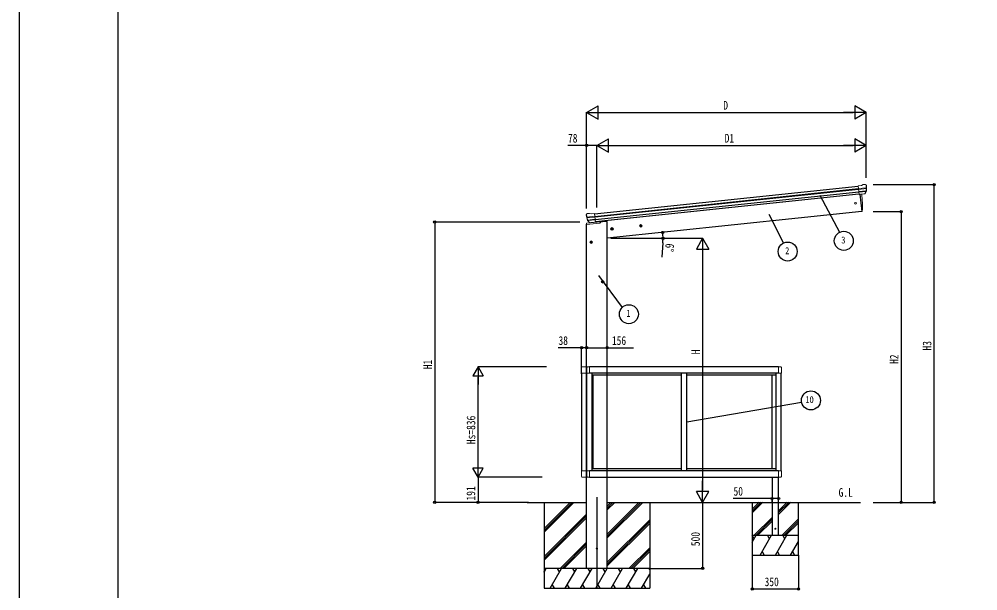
# Model space of a CAD drawing. Units: millimetres, scale not verified. Extents: x -10512 to 10512, y -7425 to 7425.
# Drawn here: x -10512 to -3253, y -4330 to -1 of the extents above; entities that cross this region are included whole.
import ezdxf
from ezdxf.enums import TextEntityAlignment as Align

# ---------------------------------------------------------------- set-up
doc = ezdxf.new("R2010")
doc.units = ezdxf.units.MM
doc.header["$LTSCALE"] = 30
for name, color, linetype in [('0-2_USER1', 3, 'Continuous'), ('0-3_YKK_12', 2, 'Continuous'), ('0-5_YKK_A1', 4, 'Continuous'), ('0-6_YKK_D', 6, 'Continuous'), ('0-7_YKK_ZWAK', 7, 'Continuous')]:
    doc.layers.add(name, color=color, linetype=linetype)
doc.layers.add('0-4_YKK_13', color=4, linetype='Continuous', lineweight=18)
doc.styles.add('ＭＳ ゴシック', font='')
doc.styles.get('ＭＳ ゴシック').set_extended_font_data('MS Gothic')

msp = doc.modelspace()

# ---------------------------------------------------------------- linework, layer by layer
at = {"layer": '0-3_YKK_12'}
msp.add_line((-6137.8, -3622.29), (-6137.8, -4315.62), dxfattribs=at)
at = {"layer": '0-4_YKK_13'}
for p, q in [((-4132.99, -1260.99), (-4159.52, -1263.78)), ((-4152.73, -1328.33), (-4159.52, -1263.78)), ((-4157.36, -1284.31), (-4097.62, -1278.03)), ((-4097.14, -1283.9), (-4156.74, -1290.16)), ((-4097.98, -1300.65), (-4155.01, -1306.65)), ((-4099.37, -1305.32), (-4154.54, -1311.11)), ((-4107.93, -1321.89), (-4098.48, -1303.59)), ((-4106.87, -1322.32), (-4096.75, -1304.06)), ((-4106.68, -1252.19), (-4106.68, -1252.19)), ((-4103.01, -1253.28), (-4103.01, -1253.28)), ((-4103.01, -1253.28), (-4098.69, -1256.78)), ((-4098.69, -1256.78), (-4097.83, -1257.48)), ((-4096.44, -1261.17), (-4096.75, -1259.32)), ((-4109.38, -1323.55), (-4152.75, -1328.11)), ((-4152.73, -1328.33), (-4142.79, -1327.29)), ((-4146.16, -1327.64), (-4132.46, -1458.02)), ((-4142.79, -1327.29), (-4142.51, -1327.35)), ((-4142.51, -1327.35), (-4117.18, -1324.69)), ((-4117.18, -1324.69), (-4116.93, -1324.57)), ((-4116.93, -1324.57), (-4109.24, -1323.76)), ((-6217.84, -1484.14), (-6217.92, -1482.27)), ((-6216.55, -1479.38), (-6217.25, -1480.24)), ((-6213.05, -1475.06), (-6216.55, -1479.38)), ((-6153.44, -1494.11), (-6213.18, -1500.39)), ((-6213.05, -1475.06), (-6213.05, -1475.05)), ((-6212.43, -1506.23), (-6152.83, -1499.96)), ((-6209.69, -1473.23), (-6209.69, -1473.23)), ((-6208.13, -1522.44), (-6151.1, -1516.45)), ((-6205.8, -1526.71), (-6150.63, -1520.91)), ((-6182.12, -1476.37), (-6155.6, -1473.58)), ((-6148.82, -1538.13), (-6155.6, -1473.58)), ((-4132.46, -1458.02), (-4130.41, -1457.73)), ((-6217.97, -1556.05), (-6216.74, -1546.64)), ((-6216.97, -1555.94), (-6217.97, -1556.05)), ((-6216.97, -1555.94), (-6115.45, -1545.27)), ((-6215.75, -1546.7), (-6216.97, -1555.94)), ((-6216.97, -1555.94), (-6215.75, -1546.7)), ((-6215.23, -1546.71), (-6216.44, -1555.89)), ((-6215.75, -1546.7), (-6215.85, -1545.77)), ((-6215.85, -1545.77), (-6215.75, -1546.7)), ((-6110.97, -1535.68), (-6215.75, -1546.7)), ((-6215.75, -1546.7), (-6110.97, -1535.68)), ((-6110.97, -1535.75), (-6215.23, -1546.71)), ((-6214.31, -1547.12), (-6214.36, -1546.62)), ((-6110.97, -1536.26), (-6214.31, -1547.12)), ((-6194.92, -1541.78), (-6208.62, -1526.03)), ((-6193.98, -1541.15), (-6207.03, -1525.21)), ((-6184.62, -1541.89), (-6192.31, -1542.7)), ((-6192.22, -1542.46), (-6148.84, -1537.91)), ((-6184.35, -1541.96), (-6184.62, -1541.89)), ((-6159.01, -1539.29), (-6184.35, -1541.96)), ((-6158.76, -1539.18), (-6159.01, -1539.29)), ((-6148.82, -1538.13), (-6158.76, -1539.18)), ((-6145.97, -1538.43), (-6145.97, -1539.94)), ((-6110.97, -1540.3), (-6110.97, -1535.68)), ((-6254.3, -2682.29), (-6254.3, -2638.59)), ((-6214.3, -2682.29), (-6254.3, -2682.29)), ((-6248.8, -2633.09), (-6219.8, -2633.09)), ((-6214.3, -2638.59), (-6214.3, -2682.29)), ((-6213.8, -2639.38), (-6213.8, -2682.29)), ((-6193.3, -2682.29), (-6213.8, -2682.29)), ((-6193.3, -2633.1), (-6208.59, -2633.89)), ((-6193.3, -2633.1), (-6193.3, -2682.29)), ((-4761.3, -2682.29), (-4761.3, -2633.09)), ((-4761.3, -2633.09), (-4746.01, -2633.89)), ((-4761.3, -2682.29), (-4740.8, -2682.29)), ((-4740.8, -2639.38), (-4740.8, -2682.29)), ((-6254.3, -3420.89), (-6254.3, -3464.59)), ((-6214.3, -3420.89), (-6254.3, -3420.89)), ((-6248.8, -3470.09), (-6219.8, -3470.09)), ((-6214.3, -3464.59), (-6214.3, -3420.89)), ((-6193.3, -3420.89), (-6213.8, -3420.89)), ((-6213.8, -3463.8), (-6213.8, -3420.89)), ((-6193.3, -3470.09), (-6208.59, -3469.29)), ((-6193.3, -3470.09), (-6193.3, -3420.89)), ((-4761.3, -3470.09), (-4761.3, -3420.89)), ((-4761.3, -3420.89), (-4740.8, -3420.89)), ((-4761.3, -3470.09), (-4746.01, -3469.29)), ((-4740.8, -3463.8), (-4740.8, -3420.89))]:
    msp.add_line(p, q, dxfattribs=at)
for points in [[(-4132.99, -1260.99), (-4121.39, -1254.02), (-4121.39, -1254.02)], [(-4120.16, -1253.61), (-4120.16, -1253.61), (-4106.68, -1252.19)], [(-6196.21, -1471.81), (-6196.21, -1471.81), (-6209.69, -1473.23)], [(-6182.12, -1476.37), (-6194.92, -1471.96), (-6194.92, -1471.96)], [(-6215.85, -1545.77), (-6110.97, -1534.75), (-6110.97, -1535.68)]]:
    msp.add_lwpolyline(points, dxfattribs=at)
for centre, radius in [((-4179.25, -1395.47), 6.5), ((-4786.3, -3860.59), 4), ((-6137.55, -4010.53), 5)]:
    msp.add_circle(centre, radius, dxfattribs=at)
for centre, radius, start, end in [((-4119.85, -1256.6), 3, 96.02369, 120.97631), ((-4106.16, -1257.17), 5, 51.04426, 95.95574), ((-4290, -1282.82), 192.44, 1.4271, 6.57578), ((-4101.14, -1302.22), 3, 332.69111, 354.20009), ((-4297.34, -1282.29), 200.2, 354.20009, 359.53883), ((-4052.35, -1275.92), 45.32, 182.67122, 185.64518), ((-4096.95, -1285.24), 1.35, 95.1605, 97.91927), ((-4094.35, -1283.68), 2.74, 179.02151, 184.43412), ((-4099.38, -1302.61), 3, 331, 354.13916), ((-4297.34, -1282.29), 202, 354.13916, 6), ((-5027.06, -1417.81), 900, 357.63919, 5.84085), ((-4109.49, -1320.87), 2.99, 285.2717, 331.00739), ((-6016.94, -1463.03), 202, 186, 197.86084), ((-6024.01, -1465.08), 192.44, 185.42422, 190.5729), ((-6257.9, -1507.73), 45.32, 6.35482, 9.32878), ((-6209.17, -1478.2), 5, 96.04426, 140.95574), ((-6215.21, -1506.59), 2.74, 7.56588, 12.97849), ((-6212.33, -1507.57), 1.35, 94.08073, 96.8395), ((-6016.94, -1463.03), 200.2, 192.46117, 197.79991), ((-6204.71, -1523.31), 3, 197.79991, 219.30889), ((-6195.89, -1474.8), 3, 71.02369, 95.97631), ((-4130.82, -1454.76), 3, 278, 357.63919), ((-6216.47, -1550.29), 3.66, 78.7113, 94.17753), ((-6216.47, -1550.29), 3.66, 78.7113, 94.17753), ((-6215.74, -1546.77), 1, 96, 172.5), ((-6206.35, -1524.06), 3, 197.86084, 221), ((-6192.66, -1539.82), 2.99, 220.99261, 266.7283), ((-6115.97, -1540.3), 5, 276, 0), ((-6248.8, -2638.59), 5.5, 90, 180), ((-6219.8, -2638.59), 5.5, 0, 90), ((-6208.3, -2639.38), 5.5, 93, 180), ((-4746.3, -2639.38), 5.5, 0, 87), ((-6248.8, -3464.59), 5.5, 180, 270), ((-6219.8, -3464.59), 5.5, 270, 0), ((-6208.3, -3463.8), 5.5, 180, 267), ((-4746.3, -3463.8), 5.5, 273, 0)]:
    msp.add_arc(centre, radius, start, end, dxfattribs=at)
for centre, major_axis, ratio, start_param, end_param in [((-4098.7, -1260.78), (-0.87, 5.91), 0.020485, 0.671432, 1.5691306), ((-4104.1, -1256.26), (5.88, -1.31), 0.24881, 0.460585, 0.4641038), ((-4099.72, -1259.81), (-2.34, 1.9), 0.995767, 3.9859716, 4.712389), ((-4295.03, -1304.24), (-20.92, 199.05), 0.994373, 4.7113789, 4.7277536), ((-4109.69, -1320.57), (-0.11, 3), 0.642905, 3.2459383, 4.203928), ((-4109.56, -1320.77), (1.66, -2.51), 0.997631, 5.8041905, 5.8929484), ((-4109.63, -1320.67), (3.53, -2.11), 0.650902, 5.2561448, 5.3289554), ((-4107.26, -1320.32), (1.08, 3.13), 0.040856, 2.1135035, 2.1416249), ((-6214.92, -1482.12), (1.9, 2.34), 0.995767, 1.5707963, 2.2972137), ((-6211.37, -1477.74), (-5.48, -2.51), 0.24881, 5.8190815, 5.8226003), ((-6215.71, -1483.29), (-0.38, 5.97), 0.020485, 4.7140547, 5.6117533), ((-6014.64, -1484.97), (-20.92, 199.05), 0.994373, 1.5554317, 1.5718064), ((-6194.96, -1539.74), (-1.71, 2.84), 0.040856, 4.1415604, 4.1696818), ((-6192.53, -1539.49), (-0.51, 2.96), 0.642905, 2.0792573, 3.037247), ((-6192.57, -1539.59), (-3.02, -2.79), 0.650902, 0.9542299, 1.0270405), ((-6192.62, -1539.71), (-1.1, -2.8), 0.997631, 0.3902369, 0.4789948)]:
    msp.add_ellipse(centre, major_axis=major_axis, ratio=ratio, start_param=start_param, end_param=end_param, dxfattribs=at)
at = {"layer": '0-5_YKK_A1'}
for p, q in [((-6155.39, -1475.57), (-4159.31, -1265.77)), ((-6153.41, -1494.46), (-4157.32, -1284.67)), ((-6152.98, -1498.64), (-4156.88, -1288.84)), ((-6150.88, -1518.5), (-4154.79, -1308.7)), ((-4153.03, -1325.44), (-6149.12, -1535.24)), ((-4152.93, -1326.44), (-6078.22, -1528.79)), ((-4146.16, -1327.64), (-4132.46, -1458.02)), ((-4132.46, -1458.02), (-6059.8, -1660.59)), ((-6215.3, -4160.59), (-6215.3, -1555.77)), ((-6078.22, -1528.79), (-6077.61, -1534.59)), ((-6059.8, -4160.59), (-6059.8, -1534.59)), ((-6013.64, -1588.37), (-6033.53, -1590.46)), ((-6024.37, -1581.95), (-6030.44, -1586.36)), ((-6030.44, -1586.36), (-6029.66, -1593.82)), ((-6029.66, -1593.82), (-6022.8, -1596.88)), ((-6022.54, -1599.36), (-6024.63, -1579.47)), ((-6017.51, -1585), (-6024.37, -1581.95)), ((-5794.84, -1565.37), (-5814.73, -1567.46)), ((-5805.57, -1558.95), (-5811.65, -1563.36)), ((-5811.65, -1563.36), (-5810.86, -1570.83)), ((-5810.86, -1570.83), (-5804, -1573.88)), ((-5803.74, -1576.36), (-5805.83, -1556.47)), ((-5798.72, -1562.01), (-5805.57, -1558.95)), ((-6170.8, -1690.14), (-6190.8, -1690.14)), ((-6180.8, -1682.63), (-6187.3, -1686.39)), ((-6187.3, -1686.39), (-6187.3, -1693.89)), ((-6187.3, -1693.89), (-6180.8, -1697.65)), ((-6180.8, -1700.14), (-6180.8, -1680.14)), ((-6174.3, -1686.39), (-6180.8, -1682.63)), ((-6083.8, -1990.14), (-6103.8, -1990.14)), ((-6093.8, -1982.63), (-6100.3, -1986.39)), ((-6100.3, -1986.39), (-6100.3, -1993.89)), ((-6100.3, -1993.89), (-6093.8, -1997.65)), ((-6093.8, -2000.14), (-6093.8, -1980.14)), ((-6087.3, -1986.39), (-6093.8, -1982.63)), ((-6253.3, -2682.29), (-6253.3, -3421.01)), ((-6215.3, -3420.89), (-6215.3, -2682.29)), ((-6213.3, -3420.89), (-6213.3, -2682.29)), ((-4761.3, -2633.59), (-6193.3, -2633.59)), ((-4761.3, -2682.09), (-6193.3, -2682.09)), ((-6173.3, -3421.09), (-6173.3, -2682.09)), ((-5497.3, -3421.09), (-5497.3, -2682.09)), ((-5457.3, -3421.09), (-5457.3, -2682.09)), ((-4781.3, -3421.09), (-4781.3, -2682.09)), ((-4741.3, -3420.89), (-4741.3, -2682.29)), ((-5497.3, -2697.59), (-6173.3, -2697.59)), ((-6165.3, -3405.59), (-6165.3, -2697.59)), ((-4781.3, -2697.59), (-5457.3, -2697.59)), ((-4811.3, -3405.59), (-4811.3, -2697.59)), ((-5497.3, -3405.59), (-6173.3, -3405.59)), ((-4781.3, -3405.59), (-5457.3, -3405.59)), ((-4761.3, -3421.09), (-6193.3, -3421.09)), ((-6193.3, -3469.59), (-4761.3, -3469.59)), ((-4811.3, -3469.78), (-4811.3, -3910.59)), ((-4761.3, -3910.59), (-4761.3, -3469.78)), ((-6666.44, -3660.59), (-6215.3, -3660.59)), ((-6537.8, -3887.22), (-6311.17, -3660.59)), ((-6537.8, -3873.08), (-6325.31, -3660.59)), ((-6537.8, -3858.93), (-6339.45, -3660.59)), ((-6537.8, -3660.65), (-6537.8, -4310.59)), ((-6059.8, -3660.59), (-4140.86, -3660.59)), ((-6059.8, -3929.72), (-5790.67, -3660.59)), ((-6059.8, -3915.58), (-5804.81, -3660.59)), ((-6059.8, -3901.43), (-5818.95, -3660.59)), ((-6059.8, -3717.53), (-6002.86, -3660.59)), ((-6059.8, -3703.39), (-6017, -3660.59)), ((-6059.8, -3689.24), (-6031.14, -3660.59)), ((-5737.8, -3660.65), (-5737.8, -4310.59)), ((-4961.3, -3659.59), (-4961.3, -4059.59)), ((-4961.3, -3711.94), (-4908.95, -3659.59)), ((-4961.3, -3726.08), (-4894.81, -3659.59)), ((-4961.3, -3740.22), (-4880.67, -3659.59)), ((-4761.3, -3752.35), (-4668.54, -3659.59)), ((-4761.3, -3738.21), (-4682.68, -3659.59)), ((-4761.3, -3724.07), (-4696.82, -3659.59)), ((-4611.3, -4059.59), (-4611.3, -3659.59)), ((-6537.8, -4071.06), (-6215.8, -3749.07)), ((-6537.8, -4085.21), (-6215.8, -3763.21)), ((-4946.82, -3909.59), (-4811.3, -3774.07)), ((-6537.8, -4099.35), (-6215.8, -3777.35)), ((-6059.8, -4113.56), (-5737.8, -3791.57)), ((-6059.8, -4127.71), (-5737.8, -3805.71)), ((-6059.8, -4141.85), (-5737.8, -3819.85)), ((-4932.68, -3909.59), (-4811.3, -3788.21)), ((-4918.54, -3909.59), (-4811.3, -3802.35)), ((-4734.69, -3909.59), (-4611.3, -3786.2)), ((-4720.55, -3909.59), (-4611.3, -3800.34)), ((-4706.4, -3909.59), (-4611.3, -3814.49)), ((-4961.3, -3909.59), (-4611.3, -3909.59)), ((-4961.3, -3962.7), (-4930.63, -3909.59)), ((-4945.63, -3935.57), (-4960.64, -3909.59)), ((-4901.77, -4059.59), (-4815.16, -3909.59)), ((-4830.16, -3935.57), (-4845.17, -3909.59)), ((-4786.3, -4059.59), (-4699.69, -3909.59)), ((-4714.69, -3935.57), (-4729.7, -3909.59)), ((-6415.19, -4160.59), (-6215.8, -3961.2)), ((-6401.05, -4160.59), (-6215.8, -3975.34)), ((-6386.91, -4160.59), (-6215.8, -3989.48)), ((-4670.83, -4059.59), (-4611.3, -3956.49)), ((-5894.69, -4160.59), (-5737.8, -4003.7)), ((-5880.55, -4160.59), (-5737.8, -4017.84)), ((-5866.41, -4160.59), (-5737.8, -4031.98)), ((-4961.3, -4059.59), (-4611.3, -4059.59)), ((-4886.77, -4033.61), (-4871.77, -4059.59)), ((-4771.3, -4033.61), (-4756.3, -4059.59)), ((-4655.83, -4033.61), (-4640.83, -4059.59)), ((-5737.8, -4160.59), (-6537.8, -4160.59)), ((-6537.8, -4189.53), (-6521.09, -4160.59)), ((-6536.09, -4186.57), (-6537.8, -4183.61)), ((-6492.22, -4310.59), (-6405.62, -4160.59)), ((-6420.62, -4186.57), (-6435.62, -4160.59)), ((-6376.75, -4310.59), (-6290.15, -4160.59)), ((-6305.15, -4186.57), (-6320.15, -4160.59)), ((-6261.28, -4310.59), (-6174.68, -4160.59)), ((-6189.68, -4186.57), (-6204.68, -4160.59)), ((-6145.81, -4310.59), (-6059.21, -4160.59)), ((-6074.21, -4186.57), (-6089.21, -4160.59)), ((-6030.34, -4310.59), (-5943.74, -4160.59)), ((-5958.74, -4186.57), (-5973.74, -4160.59)), ((-5914.87, -4310.59), (-5828.27, -4160.59)), ((-5843.27, -4186.57), (-5858.27, -4160.59)), ((-5799.41, -4310.59), (-5737.8, -4203.88)), ((-5737.8, -4169.26), (-5742.8, -4160.59)), ((-6537.8, -4310.59), (-5737.8, -4310.59)), ((-6477.22, -4284.61), (-6462.23, -4310.59)), ((-6361.75, -4284.61), (-6346.76, -4310.59)), ((-6246.28, -4284.61), (-6231.29, -4310.59)), ((-6130.81, -4284.61), (-6115.81, -4310.59)), ((-6015.34, -4284.61), (-6000.35, -4310.59)), ((-5899.88, -4284.61), (-5884.88, -4310.59)), ((-5784.41, -4284.61), (-5769.41, -4310.59))]:
    msp.add_line(p, q, dxfattribs=at)
for points in [[(-6059.8, -1534.59), (-6079.8, -1534.59), (-6110.97, -1537.87)], [(-6022.8, -1596.88), (-6016.73, -1592.47), (-6017.51, -1585)], [(-5804, -1573.88), (-5797.93, -1569.47), (-5798.72, -1562.01)], [(-6180.8, -1697.65), (-6174.3, -1693.89), (-6174.3, -1686.39)], [(-6093.8, -1997.65), (-6087.3, -1993.89), (-6087.3, -1986.39)]]:
    msp.add_lwpolyline(points, dxfattribs=at)
for centre, radius in [((-6023.58, -1589.41), 8.5), ((-6023.58, -1589.41), 7.7), ((-6023.58, -1589.41), 6.5), ((-5804.79, -1566.42), 8.5), ((-5804.79, -1566.42), 7.7), ((-5804.79, -1566.42), 6.5), ((-6180.8, -1690.14), 8.5), ((-6180.8, -1690.14), 7.7), ((-6180.8, -1690.14), 6.5), ((-6093.8, -1990.14), 8.5), ((-6093.8, -1990.14), 7.7), ((-6093.8, -1990.14), 6.5)]:
    msp.add_circle(centre, radius, dxfattribs=at)
at = {"layer": '0-6_YKK_D'}
for p, q in [((-6215.8, -707.19), (-6129.2, -657.19)), ((-6215.8, -1424.61), (-6215.8, -706.19)), ((-6215.8, -707.19), (-6129.2, -757.19)), ((-6215.8, -707.19), (-6042.59, -707.19)), ((-6129.2, -757.19), (-6129.2, -657.19)), ((-6115.8, -707.19), (-4197.42, -707.19)), ((-4097.42, -707.19), (-4270.62, -707.19)), ((-4097.42, -707.19), (-4184.02, -657.19)), ((-4184.02, -657.19), (-4184.02, -757.19)), ((-4097.42, -707.19), (-4184.02, -757.19)), ((-4097.42, -1201.87), (-4097.42, -706.19)), ((-6137.55, -957.19), (-6050.95, -907.19)), ((-6050.95, -1007.19), (-6050.95, -907.19)), ((-4097.42, -957.19), (-4184.02, -907.19)), ((-4184.02, -907.19), (-4184.02, -1007.19)), ((-6215.3, -1434.61), (-6215.3, -956.19)), ((-6137.55, -1426.44), (-6137.55, -956.19)), ((-6137.55, -1426.44), (-6137.55, -956.19)), ((-6137.55, -957.19), (-6050.95, -1007.19)), ((-6137.55, -957.19), (-5964.34, -957.19)), ((-6037.55, -957.19), (-4197.42, -957.19)), ((-4097.42, -957.19), (-4270.62, -957.19)), ((-4097.42, -957.19), (-4184.02, -1007.19)), ((-4097.42, -1200.87), (-4097.42, -956.19)), ((-4045.58, -1254.18), (-3582.72, -1254.18)), ((-3583.72, -3660.59), (-3583.72, -1254.18)), ((-4450.12, -1334), (-4300.22, -1615.39)), ((-4835.33, -1478.24), (-4725.44, -1696.53)), ((-4046.58, -1458.02), (-3832.72, -1458.02)), ((-3833.72, -1458.02), (-3833.72, -3660.59)), ((-6265.8, -1538.08), (-7367.13, -1538.08)), ((-7366.13, -1538.08), (-7366.13, -3660.59)), ((-6032.51, -1660.59), (-5335.89, -1660.59)), ((-5985.44, -1660.59), (-5635.89, -1660.59)), ((-5336.89, -1660.59), (-5383.76, -1741.78)), ((-5336.89, -1660.59), (-5290.01, -1741.78)), ((-5336.89, -1660.59), (-5336.89, -1822.97)), ((-5638.25, -1694.56), (-5647, -1803.14)), ((-5383.76, -1741.78), (-5290.01, -1741.78)), ((-5336.89, -1754.34), (-5336.89, -3566.84)), ((-6125.95, -1941.67), (-5946.16, -2184.31)), ((-6253.3, -2688.03), (-6253.3, -2488.55)), ((-6215.3, -2627.33), (-6215.3, -2488.55)), ((-7037.8, -2633.59), (-7076.86, -2701.25)), ((-6519.5, -2633.59), (-7038.8, -2633.59)), ((-7037.8, -2633.59), (-6998.74, -2701.25)), ((-7037.8, -2633.59), (-7037.8, -2768.91)), ((-7076.86, -2701.25), (-6998.74, -2701.25)), ((-7037.8, -3391.46), (-7037.8, -2711.71)), ((-5457.3, -3051.52), (-4587.59, -2900.59)), ((-7037.8, -3469.59), (-7037.8, -3334.27)), ((-7037.8, -3469.59), (-7076.86, -3401.93)), ((-6998.74, -3401.93), (-7076.86, -3401.93)), ((-7037.8, -3469.59), (-6998.74, -3401.93)), ((-6552.13, -3469.59), (-7038.8, -3469.59)), ((-6552.13, -3469.59), (-7038.8, -3469.59)), ((-7037.8, -3469.59), (-7037.8, -3660.59)), ((-5336.89, -3660.59), (-5336.89, -3498.21)), ((-5336.89, -3660.59), (-5383.76, -3579.4)), ((-5290.01, -3579.4), (-5383.76, -3579.4)), ((-5336.89, -3660.59), (-5290.01, -3579.4)), ((-6667.44, -3660.59), (-7367.13, -3660.59)), ((-6654.57, -3660.59), (-7038.8, -3660.59)), ((-5736.8, -3660.59), (-5335.89, -3660.59)), ((-5336.89, -3660.59), (-5336.89, -4160.59)), ((-4811.3, -3659.59), (-4811.3, -3630.06)), ((-4761.3, -3659.59), (-4761.3, -3630.06)), ((-4046.58, -3660.59), (-3832.72, -3660.59)), ((-4046.58, -3660.59), (-3582.72, -3660.59)), ((-4961.3, -4061.59), (-4961.3, -4317.34)), ((-4611.3, -4061.59), (-4611.3, -4317.34)), ((-5736.8, -4160.59), (-5335.89, -4160.59)), ((-4961.3, -4316.34), (-4611.3, -4316.34))]:
    msp.add_line(p, q, dxfattribs=at)
for points in [[(-6137.55, -957.19), (-6215.3, -957.19), (-6358.23, -957.19)], [(-6215.3, -2489.55), (-6253.3, -2489.55), (-6430.24, -2489.55)], [(-6215.3, -2489.55), (-6059.8, -2489.55), (-5859.27, -2489.55)], [(-4761.3, -3631.06), (-4811.3, -3631.06), (-5104.97, -3631.06)]]:
    msp.add_lwpolyline(points, dxfattribs=at)
for centre, radius in [((-6215.3, -957.19), 8.5), ((-3583.72, -1254.18), 8.5), ((-3833.72, -1458.02), 8.5), ((-7366.13, -1538.08), 8.5), ((-5639.2, -1616.38), 8.5), ((-5636.89, -1660.59), 8.5), ((-4268, -1679.78), 72), ((-4693.07, -1760.84), 72), ((-5895.43, -2235.41), 72), ((-6253.3, -2489.55), 8.5), ((-6215.3, -2489.55), 8.5), ((-6215.3, -2489.55), 8.5), ((-6059.8, -2489.55), 8.5), ((-4516.65, -2888.28), 72), ((-4811.3, -3631.06), 8.5), ((-4761.3, -3631.06), 8.5), ((-7366.13, -3660.59), 8.5), ((-7037.8, -3660.59), 8.5), ((-3833.72, -3660.59), 8.5), ((-3583.72, -3660.59), 8.5), ((-5336.89, -4160.59), 8.5), ((-4961.3, -4316.34), 8.5), ((-4611.3, -4316.34), 8.5)]:
    msp.add_circle(centre, radius, dxfattribs=at)
for start, end in [(0, 6), (355.39249, 0)]:
    msp.add_arc((-6059.8, -1660.59), 422.91, start, end, dxfattribs=at)
at = {"layer": '0-7_YKK_ZWAK'}
msp.add_line((-9762.45, -6312.5), (-9762.45, 6937.5), dxfattribs=at)
msp.add_lwpolyline([(-10512.5, -7425), (10512.5, -7425), (10512.5, 7425), (-10512.5, 7425)], close=True, dxfattribs=at)

# ---------------------------------------------------------------- texts
at = {"layer": '0-2_USER1', "style": 'ＭＳ ゴシック', "width": 0.8}
msp.add_text('G.L', height=65.98, dxfattribs=at).set_placement((-4307.37, -3638.12), align=Align.BOTTOM_LEFT)
at = {"layer": '0-6_YKK_D', "style": 'ＭＳ ゴシック', "width": 0.8}
for s, height, p in [('D', 65.98, (-5180.61, -706.39)), ('78', 65.98, (-6356.57, -955.53)), ('D1', 65.98, (-5170.28, -955.53)), ('3', 52.79, (-4287.2, -1715.78)), ('2', 52.79, (-4712.27, -1796.84)), ('1', 52.79, (-5914.63, -2271.41)), ('38', 65.98, (-6428.57, -2487.88)), ('156', 65.98, (-6024.13, -2487.88)), ('10', 52.79, (-4558.89, -2924.28)), ('50', 65.98, (-5103.3, -3629.4)), ('350', 65.98, (-4867.9, -4314.67))]:
    msp.add_text(s, height=height, dxfattribs=at).set_placement(p, align=Align.BOTTOM_LEFT)
for s, rotation, p in [('6°', 265.392, (-5636.72, -1696.36)), ('H3', 90, (-3585.05, -2510.18)), ('H', 90, (-5337.89, -2539.05)), ('H1', 90, (-7366.93, -2652.14)), ('H2', 90, (-3834.52, -2612.1)), ('Hs=836', 90, (-7038.6, -3219.59)), ('191', 90, (-7039.47, -3646.69)), ('500', 90, (-5338.55, -3992.19))]:
    msp.add_text(s, height=65.98, rotation=rotation, dxfattribs=at).set_placement(p, align=Align.BOTTOM_LEFT)

doc.saveas('drawing.dxf')
